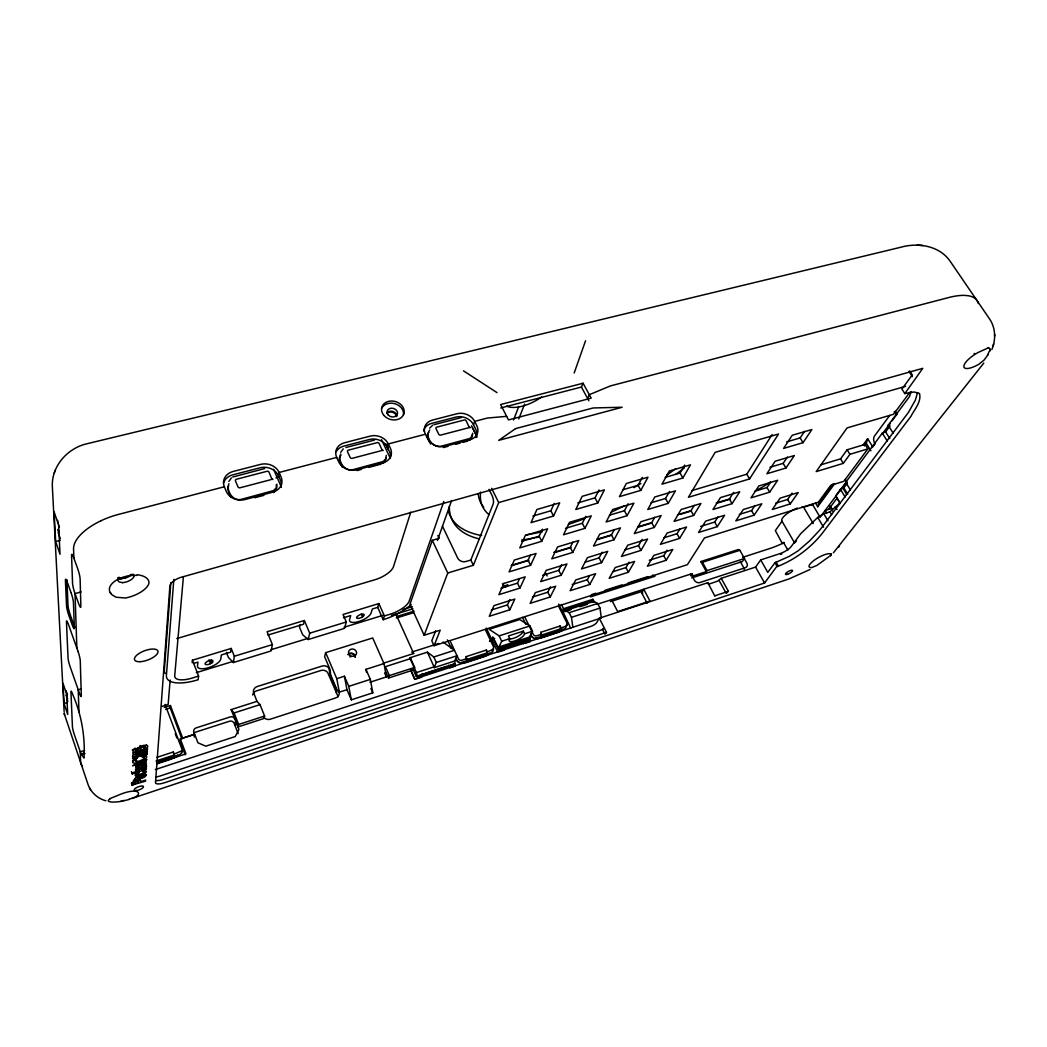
<?xml version="1.0" encoding="UTF-8"?>
<svg xmlns="http://www.w3.org/2000/svg" width="1047" height="1047" viewBox="0 0 1047 1047"><rect width="100%" height="100%" fill="white"/><g stroke="black" fill="none" stroke-linecap="round" stroke-linejoin="round"><path stroke-width="1.5" d="M64.129 711.528L52.389 487.274C50.963 466.569 67.466 447.998 87.189 443.706L901.166 247.157C918.337 242.354 939.578 245.796 950.218 261.344L989.258 318.497C995.671 327.436 996.077 339.594 991.849 349.541M132.262 773.89L133.152 772.568L139.5 770.448L135.56 770.435L135.613 769.113L139.722 769.231L146.515 765.527L146.436 766.849L141.764 769.532L146.358 768.197L146.292 769.296L132.262 773.89L131.438 771.587M133.479 780.447L134.252 783.823L138.23 782.502C139.042 779.518 133.335 781.612 134.252 783.823M138.453 750.071L135.626 750.83L135.744 748.291L134.134 748.841L133.178 749.691L133.061 752.466L140.913 750.306C137.183 747.192 149.629 745.215 143.4 748.579L143.347 749.704C155.702 744.365 138.361 743.305 137.916 749.809L137.589 747.715M136.634 774.073L138.688 773.052L137.916 769.676M140.717 781.677L140.206 779.622L135.39 780.604L132.197 782.567L131.817 785.145L145.585 781.127L145.651 780.054L140.717 781.677L139.905 779.413M141.869 765.854C144.329 758.46 129.697 769.571 138.662 767.883C142.117 768.616 151.082 761.64 143.374 762.726L144.277 764.585L141.869 765.854L141.044 763.551L142.143 763.119M147.182 754.206L147.247 753.133L135.665 756.889L147.313 751.968L147.391 750.778L135.809 753.382L147.457 749.626L147.522 748.54L133.034 753.212L132.969 754.939L143.936 752.492L132.877 757.151L132.838 758.277L147.182 754.206L146.331 751.877M136.699 575.418A20.351 10.679 -11.2 0 0 109.425 590.168A20.482 11.582 -14.2 0 0 109.883 591.974L112.016 594.827L116.034 597.222L125.404 598.007A20.43 8.808 -19.9 0 0 149.027 581.844C147.797 576.832 141.633 575.287 137.157 574.711M170.844 582.629L164.353 670.015A35.232 13.493 -21.3 0 0 165.217 673.47M173.828 579.41L166.408 675.433A35.297 13.402 -21.4 0 0 198.158 679.739L198.59 676.087L192.439 660.212L231.217 648.433L234.332 656.247L233.337 662.555L271.121 650.933L272.403 644.599L267.116 631.76L304.35 620.505L309.716 633.186L308.171 639.534L302.675 634.731L299.507 627.232L300.123 624.575M170.151 680.013L168.135 704.461L161.984 706.398M181.89 739.038L170.216 707.968L170.425 705.521L164.3 707.432M183.369 577.041L174.718 675.76A19.226 7.277 -21.3 0 0 192.02 678.103L198.59 676.087M156.108 760.947L173.998 755.109L174.09 754.167L173.292 752.021L156.88 757.361M238.179 733.659L234.921 725.335L235.745 720.572L238.206 726.854L264.093 718.451L264.603 716.043L260.022 704.631L256.96 701.372L231.165 709.604L238.938 729.419L235.274 736.538L205.775 746.184L197.909 742.768L194.69 734.274L180.333 738.92L180.11 741.315L185.175 754.822M156.487 762.19L179.77 754.573L181.563 753.107L182.126 749.691L165.033 704.395M192.177 662.672L192.439 660.212M194.349 737.114L193.878 732.167A3.691 3.363 -2.6 0 1 196.182 727.874L230.183 716.946A3.638 3.324 1.1 0 1 234.842 718.962M231.217 648.433L230.641 652.15L221.349 654.977L220.799 658.916A12.407 4.712 -21.5 0 1 208.471 667.672A12.407 4.712 -21.5 0 1 197.49 666.036L197.935 662.11L193.512 663.458M140.246 746.864L140.062 747.964L132.223 750.11M281.381 485.01A14.514 12.119 9.2 0 0 280.465 480.298L278.528 475.822L279.117 472.459L336.702 457.421A14.135 11.661 13.8 0 1 344.555 442.737L370.324 436.089A14.004 11.517 15.1 0 1 388.332 443.928L425.435 434.243A13.729 11.164 18.1 0 1 432.516 420.056L457.081 413.722A13.624 11.02 19.2 0 1 474.671 421.378L487.431 418.041L506.669 416.353M238.206 726.854L238.637 724.459L234.109 712.942L231.165 709.604M455.982 658.249L457.29 661.063A2.827 2.5 23.4 0 0 460.942 662.646L491.161 652.778L492.587 651.496L492.509 649.572M492.587 651.496L493.661 647.111L485.729 630.425M304.35 620.505L303.473 624.274L267.94 635.045M369.905 682.251L386.395 676.912L384 663.562L372.706 637.963L325.682 652.661L324.596 656.691L330.093 669.609L330.669 675.053L337.042 690.065L336.336 692.473L336.898 690.549L330.198 674.778L328.889 668.091A5.824 5.248 11.5 0 0 322.11 666.049L257.313 686.505A5.968 5.405 4.9 0 0 253.413 692.002L256.96 701.372M993.197 345.719L993.381 345.026M993.485 344.633L993.668 343.94M390.23 458.377A13.977 11.53 15.2 0 0 389.445 451.584L387.416 447.291L388.332 443.928L390.374 448.234A14.03 11.556 15.2 0 1 382.875 462.879L356.988 469.763A14.148 11.7 13.9 0 1 338.691 461.806L336.702 457.421M411.196 604.485A32.889 12.407 -24.3 0 1 383.215 619.693L384.419 615.963L378.883 603.582L343.036 614.471L346.308 621.983L344.515 628.357L308.171 639.534M864.442 445.917L866.327 443.365L867.662 438.706L872.661 446.781L871.771 447.043M181.563 753.107L181.72 750.935M917.578 392.573L915.34 400.203L908.377 412.479L820.05 529.769L809.763 540.789L798.05 550.879L789.137 556.415L775.002 562.71L767.765 572.356L760.711 559.909L780.107 553.588A9.659 2.905 -29.1 0 0 791.336 546.377L800.693 533.682L817.759 517.414L823.819 513.789L829.97 511.839L840.191 502.704M815.443 502.926L817.72 506.761L818.728 503.411L832.993 483.923M383.215 619.693L377.692 607.352L378.883 603.582M410.777 512.114L393.476 566.676A17.668 7.028 -24.3 0 1 374.878 579.763L176.812 638.578M911.139 391.565L909.463 396.643L888.183 425.239L893.248 433.275M443.81 501.487L409.207 601.096A17.838 6.701 -24.4 0 1 390.348 614.144L384.419 615.963M437.855 535.449L439.217 538.302L432.306 540.317L409.979 604.237L424.153 635.254L440.198 630.176L434.047 645.724L687.408 564.673L704.448 537.949L818.388 502.22L830.703 485.376L843.83 481.319L867.871 448.888L865.084 444.386L847.128 449.778L840.571 458.861L820.992 464.776M475.875 437.528A13.598 11.033 19.3 0 0 475.587 428.904L473.493 424.729L474.671 421.378L476.765 425.553A13.65 11.059 19.3 0 1 470.024 439.701L445.355 446.258A13.755 11.203 18.2 0 1 427.503 438.497L425.435 434.243M574.188 372.968L585.561 340.759M228.874 481.424L231.439 477.851M388.489 678.05L389.366 675.616L385.414 666.677L410.686 658.55L414.664 667.41L413.722 669.858L388.489 678.05L385.872 672.109M437.437 540.448L451.623 500.479M707.419 583.637L707.837 582.695L714.813 596.018M54.248 472.995L55.334 470.038M424.153 635.254L447.75 572.997L432.306 540.317M513.567 419.978L518.802 406.419M410.673 669.269L414.808 679.398L411 670.918M412.884 668.889L416.196 676.257C418.656 677.016 415.018 669.373 414.39 668.143M435.657 630.857L431.783 640.79L434.047 645.724M518.788 418.931L524.573 404.155M447.75 572.997L473.362 565.288L470.836 560.04L493.189 503.987A6.675 2.513 74.1 0 0 491.841 495.061L489.001 489.342M473.362 565.288L498.686 502.573L491.593 488.308M436.311 662.463L457.002 655.749L454.764 660.958L434.191 667.672L436.311 662.463L433.811 656.979L427.372 652.163L409.743 657.83L413.722 666.677M416.824 676.768L455.026 664.282L454.764 660.958M500.767 407.964L581.412 387.05L583.074 383.228L591.175 398.148L508.502 419.926L500.597 404.548L583.074 383.228M466.661 659.531L466.19 656.613L486.384 650.043L487.287 651.967L486.829 652.948L466.661 659.531L466.19 656.613M143.792 775.657C126.962 779.073 148.216 779.544 142.902 773.864M503.921 583.401L498.909 594.644L519.927 588.1L525.175 576.845L502.364 583.899M587.603 398.488L589.304 394.693L610.427 385.911L948.595 297.57A68.762 24.382 -32.6 0 1 964.667 295.398L968.279 295.738A68.762 24.382 -32.6 0 1 978.278 303.512M138.073 773.406C136.555 776.298 146.855 772.673 142.942 770.553C156.369 770.998 124.815 781.298 138.741 771.966M340.733 452.317L343.246 448.836M486.305 628.095L491.671 639.377L492.823 636.903L499.419 649.768L530.044 639.756L529.638 636.969L532.543 631.223L529.965 625.923L519.718 619.549L489.198 629.312L499.144 635.882L501.709 641.235L498.987 646.967L499.419 649.768M491.305 610.008L507.442 604.917L509.928 599.538M500.99 588.257L517.493 583.14L519.443 578.899M511.172 565.38L528.054 560.25L530.489 554.962M521.576 541.404L539.166 536.169L542.372 529.206M532.871 516.04L550.866 510.779L554.256 503.437M489.499 641.209L492.483 639.612L494.184 640.751L499.406 651.705L504.379 650.082L503.084 647.36M530.567 565.301L536.09 553.457L514.352 560.04L509.064 571.871L530.567 565.301L528.054 560.25M541.757 541.299L547.581 528.827L525.332 535.436L519.77 547.908L541.757 541.299L539.166 536.169M553.549 516.014L559.7 502.848L536.915 509.483L531.038 522.636L553.549 516.014L550.866 510.779M509.81 609.786L514.81 599.067L494.014 605.598L489.25 616.29L509.81 609.786L507.442 604.917M524.639 633.788L523.343 631.132L508.436 635.961L509.719 638.631L509.235 639.625A8.428 2.788 -26 0 0 514.862 640.934A8.428 2.788 -26 0 0 524.141 634.783L524.639 633.788L532.543 631.223M523.343 631.132L522.859 632.126A8.428 2.801 -26 0 1 516.577 637.073A8.428 2.801 -26 0 1 508.868 638.892M532.4 597.065L547.843 592.196L550.539 586.804M542.647 575.353L558.771 570.353L561.598 564.699M553.758 552.423L570.235 547.411L572.892 542.124M565.459 528.316L582.302 523.291L585.797 516.328M577.787 502.913L595.023 497.875L598.989 489.944M550.238 596.986L555.669 586.241L535.357 592.615L530.135 603.347L550.238 596.986L547.843 592.196M561.231 575.235L566.937 563.953L546.181 570.353L540.697 581.622L561.231 575.235L558.771 570.353M572.788 552.384L578.782 540.514L557.567 546.953L551.795 558.797L572.788 552.384L570.235 547.411M584.933 528.342L591.254 515.857L569.555 522.309L563.482 534.781L584.933 528.342L582.302 523.291M597.732 503.031L604.394 489.865L582.184 496.317L575.785 509.483L597.732 503.031L595.023 497.875M989.69 351.085L989.912 349.894A15.967 4.109 -49.8 0 1 989.637 351.125M541.155 635.189L540.736 632.323L560.106 626.014L561.035 627.886L560.498 628.881L541.155 635.189L540.736 632.323M415.005 678.914L601.279 617.952L600.01 608.071L597.654 603.478L593.898 601.41L593.335 602.418L592.366 600.533L563.993 609.655L562.946 611.67L570.759 628.292M558.64 604.08L562.213 611.226L563.535 608.726L592.838 599.316L594.238 602.051M563.993 609.655L564.948 611.553L565.485 610.558L593.898 601.41M572.225 584.514L587.328 579.75L589.513 575.693M585.208 562.16L599.093 557.868L602.143 552.188M596.803 539.336L611.435 534.886L614.288 529.586M609.472 515.189L624.418 510.727L628.161 503.751M622.795 489.76L638.068 485.298L642.335 477.367M429.715 428.092L432.712 425.161M558.954 606.959L567.081 623.201L566.008 626.63A2.748 2.356 28.9 0 1 564.503 628.789L535.527 638.264A2.761 2.395 27.6 0 1 531.941 636.694L530.607 633.958M589.749 584.475L595.599 573.704L575.745 579.933L570.105 590.691L589.749 584.475L587.328 579.75M601.58 562.671L607.718 551.363L587.446 557.619L581.53 568.914L601.58 562.671L599.093 557.868M614.013 539.768L620.465 527.884L599.748 534.166L593.518 546.037L614.013 539.768L611.435 534.886M627.074 515.7L633.867 503.201L612.691 509.483L606.134 521.982L627.074 515.7L624.418 510.727M640.829 490.362L647.975 477.196L626.328 483.492L619.418 496.658L640.829 490.362L638.068 485.298M228.874 483.727C225.956 490.951 233.115 501.749 241.425 499.314L273.424 490.624L276.316 487.928L276.971 484.251M591.45 601.816L592.838 599.316M340.746 453.979C337.278 461.007 344.829 471.948 352.97 469.671L383.137 461.491L385.78 458.9L386.264 455.38M612.652 571.78L625.949 567.592L629.051 562.174M624.941 549.858L638.5 545.657L642.125 539.336M637.832 526.85L651.679 522.636L654.715 517.336M650.933 502.809L665.526 498.464L669.517 491.488M665.172 477.38L680.079 473.022L684.62 465.09M707.837 582.695L599.29 618.214L596.869 622.402A5.51 1.754 -26.9 0 1 590.691 626.446L155.296 769.571M628.396 572.238L634.639 561.441L615.23 567.539L609.184 578.324L628.396 572.238L625.949 567.592M641.026 550.382L647.57 539.061L627.768 545.173L621.421 556.494L641.026 550.382L638.5 545.657M654.283 527.452L661.154 515.556L640.934 521.694L634.26 533.577L654.283 527.452L651.679 522.636M668.208 503.358L675.446 490.847L654.781 496.985L647.766 509.496L668.208 503.358L665.526 498.464M682.866 478.008L690.47 464.842L669.36 470.98L661.979 484.159L682.866 478.008L680.079 473.022M988.146 354.619L983.944 360.207L978.866 364.225A16.032 5.235 -32.6 0 1 963.855 366.385A16.032 5.235 -32.6 0 1 978.866 352.119L988.041 347.997M605.925 633.252L606.488 632.309L599.29 618.214M649.271 560.25L663.719 555.695L667.004 550.264M663.772 537.831L677.029 533.721L680.105 528.656M677.461 514.797L690.994 510.674L694.213 505.361M647.125 603.19L641.628 592.759L643.761 589.252L649.965 601.03L617.678 611.592L611.513 599.669M666.193 560.276L672.802 549.453L653.825 555.42L647.399 566.231L666.193 560.276L663.719 555.695M679.582 538.38L686.518 527.034L667.161 533.015L660.408 544.348L679.582 538.38L677.029 533.721M693.624 515.412L700.914 503.515L681.152 509.496L674.072 521.406L693.624 515.412L690.994 510.674M146.358 755.123L144.46 757.046M700.665 526.405L714.708 522.047L717.941 516.982M716.2 503.005L729.419 498.987L733.659 492.339M691.975 490.559L746.799 474.199L772.136 434.57M717.287 526.641L724.589 515.281L705.665 521.131L698.532 532.478L717.287 526.641L714.708 522.047M732.075 503.659L739.745 491.75L720.441 497.6L712.968 509.509L732.075 503.659L729.419 498.987M749.547 478.95L778.536 434.008L715.166 452.33L688.416 497.299L749.547 478.95L746.799 474.199M690.588 575.719L691.884 573.704L693.088 575.915L691.779 577.918M145.873 761.614L143.57 763.551M706.345 571.623L707.013 570.615L744.482 558.496L739.876 550.29L738.214 549.583L700.823 561.558L706.345 571.623L693.088 575.915M739.352 514.417L751.563 510.635L754.952 505.557M754.534 491.344L766.993 487.549L770.54 482.235M769.99 467.289L783.169 463.35L787.357 457.081M786.716 441.86L800.157 437.934L804.567 431.338M754.154 515.163L761.823 503.79L743.305 509.509L735.819 520.869L754.154 515.163L751.563 510.635M769.663 492.155L777.699 480.246L758.826 485.965L750.974 497.875L769.663 492.155L766.993 487.549M785.931 468.035L794.372 455.524L775.133 461.243L766.875 473.754L785.931 468.035L783.169 463.35M803.01 442.698L811.883 429.545L792.252 435.251L783.588 448.404L803.01 442.698L800.157 437.934M760.711 559.909L755.581 567.081L721.239 578.31L717.588 581.15L709.879 583.794A4.293 1.309 -28.3 0 1 708.623 584.095M744.482 558.496L742.388 561.519L693.31 577.421M775.657 503.162L787.619 499.458L792.042 493.124M721.239 578.31L728.411 591.306L726.199 593.322L719.04 580.339M790.223 503.921L798.233 492.561L780.12 498.15L772.293 509.509L790.223 503.921L787.619 499.458M797.382 508.083A13.179 4.149 -29.5 0 0 785.577 514.823A13.179 4.149 -29.5 0 0 782.004 521.21L775.343 530.62L782.345 543.511M493.739 649.048L487.287 651.967M782.685 543.341L783.405 542.346L787.841 550.041M145.153 773.327L144.722 773.916A4.24 1.4 -21 0 1 143.217 775.042M909.856 392.259L893.523 414.285L847.075 427.909L816.189 471.608L843.319 463.363L849.915 454.306L867.871 448.888M904.817 393.593L922.787 368.322L179.822 577.669A12.381 5.287 -20.8 0 0 169.889 585.993L155.48 782.999A9.92 3.22 -21.3 0 0 164.366 782.79L764.572 583.009L776.39 566.977C794.189 560.066 810.169 548.536 822.196 533.394L910.89 416.405C914.45 409.521 921.687 401.642 919.502 393.502L914.083 391.971L904.817 393.593L901.912 389.078L912.264 374.918L909.751 371.018M817.72 506.761L834.721 483.583M863.003 445.054L867.662 438.706M889.701 415.45L874.415 436.154A5.615 3.377 73 0 0 874.939 443.732L872.661 446.781M840.06 503.489L835.728 495.741L840.479 489.355L843.843 487.85L847.363 483.151M889.898 426.142L885.605 431.888L882.307 433.131L845.74 482.287L850.426 490.022M839.485 491.331L846.198 482.327M872.059 447.566L874.926 443.706M212.554 662.332C215.067 658.838 207.267 660.565 206.442 662.044A4.345 1.649 -21.5 0 0 205.644 664.518A4.345 1.649 -21.5 0 0 210.512 663.667L212.554 662.332L211.533 659.741M846.107 482.445L820.429 516.773M882.425 433.759L890.133 423.42M892.057 420.829L896.873 414.363M828.648 509.379L837.22 497.914M833.399 552.79L983.8 363.087M838.765 547.058L839.485 546.154M146.672 744.862L145.127 746.197M181.812 750.778L174.09 754.167M603.517 628.54L601.03 630.163L160.976 775.722A14.972 4.934 -21.3 0 1 155.663 777.083M811.818 505.178L812.498 504.405L820.063 517.179M429.754 429.977C424.349 436.403 432.935 448.561 441.075 446.271L469.841 438.457L472.302 435.971L472.707 433.183M134.33 757.871L134.814 757.347L135.665 759.677C133.296 765.03 150.336 756.876 142.17 757.164L142.222 756.052C154.707 754.154 137.851 765.959 132.773 762.596L133.165 760.004A5.013 1.701 -20.8 0 1 135.403 758.473L137.563 757.557L135.665 759.677M145.127 769.885L143.151 771.325M830.14 555.721L831.475 553.915M138.453 765.606L137.968 766.653L140.023 766.456L140.102 764.847L138.453 765.606L137.615 763.289M605.559 633.684L604.957 634.142L602.548 629.43M828.858 556.755L816.843 565.459L811.595 567.618A12.747 3.625 -29.2 0 1 814.003 560.407A12.747 3.625 -29.2 0 1 830.179 553.719L831.239 554.151M109.699 798.717L120.706 794.215A15.77 5.052 -20.9 0 1 137.759 792.069L138.152 792.448A15.967 5.117 -20.9 0 1 138.466 793.129A15.77 5.052 -20.9 0 1 138.125 794.83L135.403 797.094L128.99 799.332M810.09 569.476L789.045 578.912L132.092 798.39M100.918 520.778L96.926 522.793A45.728 21.019 -19.4 0 0 83.367 532.059L82.032 533.276A45.728 21.019 -19.4 0 0 73.565 548.955L73.866 558.143L77.557 568.272A8.088 1.073 74 0 1 80.122 578.926L80.868 606.462A7.839 1.021 73.9 0 1 78.59 603.465L75.044 593.623A7.813 1.008 73.9 0 1 72.557 583.415L71.562 555.355A8.075 1.073 74.1 0 1 73.866 558.143M232.735 477.013L264.655 468.572M140.167 764.938L141.45 764.493M714.996 595.769L728.411 591.306M606.488 632.309L163.149 779.452A9.907 3.233 -21.3 0 1 155.558 780.447M137.052 781.415L140.141 780.395M138.453 769.296L141.253 768.38M156.71 763.446L185.96 753.879L180.333 738.92M346.963 689.685L339.333 692.159L336.768 678.692L344.424 676.231L346.963 689.685L351.308 699.841L372.784 692.813L370.337 679.398L365.953 669.334L384 663.562M156.841 763.852L172.127 758.839M416.196 678.953L421.745 677.134M453.77 666.651L449.948 667.894L448.666 665.133M525.11 643.29L530.004 641.693L528.696 638.984M540.972 638.081L558.339 632.401A9.868 8.494 28.3 0 0 562.435 629.417M416.379 672.593L434.06 666.834L427.372 652.163M498.987 646.967L529.638 636.969M499.445 647.923L530.096 637.924M541.665 634.207L536.797 635.804A2.775 2.408 27.6 0 1 533.198 634.233L525.162 617.782M561.035 627.886L565.851 626.315A2.748 2.369 28.8 0 0 567.343 624.156M467.093 658.55L462.015 660.212A2.827 2.513 23.4 0 1 458.337 658.615L450.498 641.706M416.196 676.257L424.114 674.386L421.915 673.614M425.03 673.378L446.676 666.298M452.828 664.295L447.92 666.533M498.725 649.297L513.357 644.52M519.129 642.636L524.154 641.68L523.081 641.968M524.927 640.738L530.044 639.756M417.02 676.27L455.236 663.785M499.655 649.284L530.292 639.259M351.308 699.841L348.769 686.374L370.337 679.398M610.362 601.659L642.544 591.254M489.695 641.117L494.289 639.625M238.637 724.459L264.603 716.043M389.366 675.616L414.664 667.41M572.827 627.258L571.492 617.324L600.01 608.071M501.709 641.235L509.719 638.631M562.213 611.226L565.288 610.231M579.135 605.781L586.83 603.308M564.948 611.553L570.929 609.629M579.894 606.75L587.354 604.341M565.485 610.558L569.149 612.678L597.654 603.478M433.811 656.979L454.477 650.305L443.038 642.086M499.144 635.882L529.965 625.923M597.196 604.289L691.884 573.704M742.572 557.344L769.035 548.785A46.382 14.462 -29.4 0 0 784.295 542.582M194.69 734.287L182.688 738.161L170.425 705.521M491.671 639.377L494.721 638.395M438.575 643.512L411.811 652.072L413.683 653.498L383.307 663.235M591.346 594.683L595.939 593.217M605.127 590.272L621.97 584.893M628.095 582.93L647.988 576.57M590.508 596.882L654.925 576.243L652.582 575.104M700.823 561.558L702.445 562.278L739.876 550.29M234.109 712.942L260.022 704.631M84.558 750.398L80.279 751.759L80.619 762.321A35.82 12.407 -20.5 0 0 82.216 765.632M81.051 754.01L84.035 758.08C85.252 736.29 81.444 714.813 72.858 694.776A6.688 0.733 73.5 0 0 70.947 691.753L72.439 726.88A6.387 0.667 73.4 0 0 74.468 734.968L81.051 754.01L83.904 753.094M82.124 754.455L85.003 753.539M165.635 709.408L170.216 707.968M801.976 507.062A13.179 4.149 -29.5 0 1 803.586 507.193L812.498 504.405M414.062 611.173L396.944 616.447L396.433 617.979L413.604 612.678M64.063 703.453L63.016 683.298L66.759 694.541L67.715 714.486L64.063 703.453L66.851 702.602M196.26 672.684L233.599 661.22M270.937 649.755L308.263 638.277M344.044 627.284L382.94 615.335M402.99 609.576L412.361 606.697M391.46 615.427L412.976 608.804M234.332 656.247L272.403 644.599M309.716 633.186L346.308 621.983M511.8 565.616L528.944 560.407M555.433 552.332L571.021 547.594M597.51 539.532L611.527 535.266M638.016 527.204L650.488 523.408M680.092 514.391L690.994 511.08M717.483 503.005L729.955 499.223M343.442 617.782L350.719 615.571L349.567 619.562A11.739 4.424 -23.9 0 0 358.768 621.538A11.739 4.424 -23.9 0 0 371.096 612.979L372.326 608.988L377.692 607.352M81.313 688.834L78.224 689.764L78.97 712.274M470.836 560.04L465.81 561.532A6.308 5.379 21 0 1 457.631 557.972L442.462 526.183M498.686 502.573L905.576 386.343M81.208 591.908L75.044 593.623L76.85 648.093M58.632 524.927L60.032 554.269L55.661 541.548L60.15 540.357M254.787 497.757L263.883 495.336M356.975 470.548L361.49 469.344M369.015 467.342L381.056 464.135M443.431 447.54L447.985 446.323M455.55 444.308L460.104 443.103M463.127 442.292L467.682 441.088M275.937 477.864L279.052 477.052M224.346 486.763L226.257 491.331A14.71 12.289 7.7 0 0 245.09 499.524L272.56 492.221A14.566 12.145 9.2 0 0 281.054 476.935L279.117 472.459A14.54 12.106 9.2 0 0 260.572 464.397L233.245 471.438A14.697 12.25 7.6 0 0 224.346 486.763L118.128 514.509A45.728 21.019 -19.4 0 0 100.878 520.817M132.223 785.394L131.412 783.117L132.432 782.934M345.876 447.514L374.551 440.08M434.06 424.663L461.4 417.57M137.065 762.726L132.576 765.881L145.546 761.614L146.868 759.494L137.877 763.067L136.228 760.41M123.402 800.693C127.224 800.052 117.84 801.505 122.263 800.903M137.366 777.162L135.56 777.398M137.471 773.353L134.631 773.34M137.838 765.579L135.429 765.723M135.678 760.371L132.537 760.528M137.667 772.215L136.777 772.136L137.602 774.427M888.183 425.239L889.819 425.265M122.407 582.642L118.992 581.91L117.761 580.182A8.494 4.332 -16.2 0 1 119.057 577.159M917.028 245.168L918.298 245.22M918.716 245.234L921.321 245.404M921.648 245.443L922.97 245.574M502.717 647.648L505.387 647.818L504.693 647.347M105.904 800.785C97.711 798.586 90.644 792.317 87.948 784.203L64.443 714.316M641.628 592.759L642.845 593.165M134.827 759.101L134.16 758.408M544.715 574.227L545.696 573.128L547.123 575.981M463.481 370.834L497.024 392.625M454.359 663.798L455.026 664.282M409.743 657.83L410.686 658.55M233.337 662.555L228.416 657.437L226.388 652.307M110.786 593.518L110.157 592.537M908.953 371.371L912.343 376.632M895.172 411.235L896.782 413.761M885.605 431.888L889.78 438.549M882.307 433.131L887.319 441.127M866.327 443.365L870.921 450.786M847.128 449.778L849.915 454.306M840.571 458.861L843.319 463.363M845.348 479.434L847.023 482.209M843.843 487.85L847.717 494.263M842.94 488.138L846.814 494.55M840.479 489.355L845.125 497.05M835.728 495.741L840.322 503.398M835.31 506.748L836.985 509.536M832.666 511.08L829.538 505.845M830.428 506.382L832.064 509.117L831.174 508.58L825.258 510.452L826.75 512.965M829.97 511.839L831.632 514.627M823.819 513.789L827.968 520.778M817.759 517.414L823.544 527.191M803.586 507.193L813.205 523.539M782.004 521.21L794.634 542.987M89.558 787.894L89.963 788.6M90.147 788.914L90.566 789.621M776.036 562.017L778.091 565.616M775.002 562.71L777.057 566.322M755.581 567.081L764.572 583.009M744.116 558.273L746.838 563.116A4.201 3.377 33.8 0 1 745.333 567.71L699.841 582.564A4.253 3.468 32.9 0 1 694.37 580.182L691.007 573.992M740.294 561.585L743.671 567.618A4.175 3.363 33.8 0 1 744.181 569.503M702.445 562.278L707.013 570.615M581.412 387.05L588.846 400.779M522.466 617.39L525.934 624.392M569.149 612.678L571.492 617.324M561.401 604.446L563.535 608.726M472.433 427.477L475.966 434.531M471.49 425.789L477.105 436.992M517.493 583.14L519.927 588.1M430.553 444.046L427.896 438.601A7.591 6.19 18 0 1 428.773 432.437M522.073 641.013L523.435 643.84M447.409 639.9L451.427 648.407M492.142 640.358L497.835 652.333M386.317 444.281L388.358 448.6M385.388 443.614L388.123 449.425M381.474 439.661L390.309 458.429M453.77 663.445L455.052 666.232M342.356 467.355L339.791 461.727A7.813 6.465 13.6 0 1 340.929 455.353M395.871 614.066L413.683 653.498M361.333 613.83L362.628 616.762M384.642 672.946L386.395 676.912M370.913 688.494L372.784 692.813M273.607 469.331L281.421 487.326M344.424 676.231L348.769 686.374M325.682 652.661L336.768 678.692M339.333 692.159L338.901 691.151A5.863 5.327 12.4 0 1 335.629 697.956L270.466 719.171A5.994 5.471 5.1 0 1 263.478 717.09M230.733 496.854L228.298 491.017A8.127 6.792 7.4 0 1 228.612 485.821M210.866 660.277L211.887 662.869M210.395 660.592L211.415 663.183M234.921 725.335L234.109 723.255A3.625 3.311 0.8 0 0 229.476 721.239L195.645 732.154A3.678 3.35 -2.9 0 0 193.839 733.41M208.994 659.78L210.512 663.667M175.281 733.751L176.891 738.043M146.462 749.639L147.313 751.968M140.023 745.477L140.874 747.833M139.5 746.786L140.913 750.306M59.391 527.295L54.117 511.931L55.661 541.548M145.598 764.559L146.436 766.849M59.169 532.085L58.135 529.245L58.331 533.093L60.386 538.76M143.02 770.095L143.845 772.372M134.775 748.474L135.626 750.83M137.144 764.336L137.968 766.653M132.943 756.17L133.78 758.512M132.459 756.196L133.296 758.538M137.864 770.762L138.688 773.052M137.013 776.076L137.838 778.366M136.607 775.434L137.432 777.712M134.657 779.374L135.469 781.651M133.623 780.094L134.435 782.358M131.87 783.091L132.681 785.355M67.636 698.977L66.197 694.815L67.767 701.595M65.987 690.575L67.44 694.737M173.292 752.021L173.998 755.109M365.953 669.334L366.489 672.318M434.06 666.834L434.191 667.672M486.384 650.043L486.829 652.948M560.106 626.014L560.498 628.881M64.377 713.832L64.247 712.928L64.561 715.219M57.716 520.385L57.834 523.003M66.929 579.763L68.003 605.572A7.381 0.903 73.8 0 0 70.358 615.165L73.696 624.522A7.408 0.916 73.8 0 0 74.795 627.218M994.611 334.229L994.624 335.04M994.637 335.393L994.65 336.192M541.574 396.996A28.374 12.917 -27.9 0 1 506.552 406.079M385.728 457.709A7.748 6.4 15.3 0 1 382.796 463.441M471.961 434.871A7.538 6.125 19.4 0 1 469.331 440.407M276.172 484.853A8.049 6.727 9.2 0 1 273.319 492.574M894.151 411.916A5.745 3.534 73.5 0 1 896.913 414.206M252.654 694.986A5.929 5.379 4.7 0 1 256.463 690.928L320.919 670.499A5.798 5.235 11.4 0 1 327.659 672.527L337.618 695.483A5.824 5.3 12.2 0 1 337.985 696.844M278.528 475.822A14.501 12.08 9.1 0 0 260.049 467.787L232.814 474.828A14.645 12.224 7.6 0 0 223.548 482.994M451.336 648.001A10.104 8.926 23.2 0 1 451.859 646.326M473.493 424.729A13.585 11.007 19.2 0 0 455.955 417.099L431.456 423.433A13.69 11.151 18.1 0 0 423.538 430.958M336.113 451.794A14.082 11.635 13.7 0 1 343.769 446.127L369.46 439.478A13.964 11.491 15.1 0 1 387.416 447.291M684.411 467.865A166.839 67.885 -28.4 0 1 675.537 474.5M623.881 506.015A166.839 67.885 -28.4 0 1 611.212 512.219M538.983 537.059A166.839 67.885 -28.4 0 1 536.234 537.621M534.86 537.883A166.839 67.885 -28.4 0 1 521.759 539.964M479.382 538.93A166.839 67.885 -28.4 0 1 449.32 506.408M675.852 468.585A166.604 68.277 -28.4 0 1 666.743 475.089M584.632 518.592A166.604 68.277 -28.4 0 1 568.377 524.403M542.464 531.693A166.604 68.277 -28.4 0 1 526.013 534.886M481.646 535.541A166.604 68.277 -28.4 0 1 448.404 511.329M795.471 542.189A13.271 3.979 -29.4 0 1 796.479 540.684M770.042 482.222A33.085 11.386 -29.7 0 1 756.732 490.048M349.75 656.796A4.018 3.612 14 0 1 350.797 656.849M348.036 654.794A4.031 3.612 14.1 0 1 355.182 656.94M386.631 413.447A5.327 4.319 15.8 0 1 392.834 411.471A5.327 4.319 15.8 0 1 396.695 416.614M381.854 408.042A11.452 9.266 15.8 0 1 395.177 403.815A11.452 9.266 15.8 0 1 403.488 414.834M483.74 507.219A133.061 54.431 -28.4 0 1 478.257 494.04M640.869 483.505A133.244 54.13 -28.3 0 1 633.945 487.614M489.067 514.679A133.244 54.13 -28.3 0 1 480.586 492.09M987.923 348.127A15.927 3.952 -43.8 0 1 988.852 348.088M989.035 348.232A15.98 4.136 -47.6 0 1 990.213 349.593M989.088 351.556A15.941 4.253 -48.7 0 1 987.439 355.025M974.639 353.402A6.662 2.199 -32.7 0 1 974.063 353.781M831.122 555.159A12.721 1.112 -31.9 0 1 830.14 556.049M129.187 799.411A15.6 3.966 -11.6 0 1 124.593 800.589M110.38 798.625A15.64 3.01 -14.6 0 0 108.26 800.863A15.64 3.403 -11.7 0 0 122.159 801.204M122.42 582.642A8.481 3.704 -19.7 0 0 131.529 579.423A8.481 3.704 -19.7 0 0 133.493 574.541A8.363 3.193 -9.1 0 0 132.877 574.109M131.189 574.266A8.481 3.717 -19.7 0 1 117.644 578.023M780.617 554.439A5.314 1.584 -29 0 1 781.795 553.981M177.427 755.28A11.216 10.208 -6.2 0 1 174.129 757.976M539.192 638.487A9.907 8.585 27.5 0 1 535.423 638.251M533.577 637.623A9.907 8.585 27.5 0 1 530.345 635.503M562.16 629.914A9.842 8.481 28.3 0 1 561.375 631.38M489.145 653.38A10.064 8.86 24.5 0 1 484.826 656.469L466.726 662.398A10.117 8.952 23.4 0 1 460.981 662.581M459.096 661.953A10.117 8.952 23.4 0 1 455.811 659.78M130.666 575.327A9.331 4.096 -19.7 0 1 124.384 578.324M122.093 578.808A9.331 4.096 -19.7 0 1 119.96 578.978M348.193 654.283A4.044 3.612 14.1 0 1 355.313 657.385M387.089 413.382A5.327 4.319 15.8 0 1 392.612 412.322A5.327 4.319 15.8 0 1 396.46 416.313M469.043 426.875L470.247 427.66L468.873 427.398A1.518 1.23 19.4 0 1 468.166 427.883L440.708 435.094A1.531 1.243 18.2 0 1 438.732 434.23L436.036 428.72A1.531 1.243 18.1 0 1 436.808 427.137L464.227 420.004A1.518 1.23 19.3 0 1 466.19 420.855L469.043 426.875M381.933 449.726L383.163 450.524L381.736 450.262A1.557 1.283 15.4 0 1 380.977 450.773L352.185 458.337A1.584 1.309 13.9 0 1 350.143 457.447L347.539 451.767A1.571 1.296 13.7 0 1 348.402 450.131L377.156 442.645A1.557 1.283 15.2 0 1 379.171 443.522L381.933 449.726M271.67 478.649L272.953 479.474L271.448 479.212A1.623 1.348 9.4 0 1 270.623 479.748L240.077 487.771A1.636 1.374 7.7 0 1 237.983 486.855L235.496 480.953A1.636 1.361 7.6 0 1 236.478 479.238L266.985 471.307A1.623 1.348 9.3 0 1 269.053 472.21L271.67 478.649M146.148 775.042L145.546 776.193A4.24 1.4 -21 0 1 142.929 777.856C140.848 778.287 136.058 781.402 134.971 778.549L138.911 775.683L144.97 774.204A4.162 1.374 -21 0 1 145.978 774.597L146.148 775.042M503.476 586.189L502.9 587.472L507.258 586.124L507.847 584.841L503.476 586.189M515.543 428.629L498.738 440.355L622.167 407.244L593.139 407.964L515.543 428.629M71.013 592.576L67.558 582.943A7.604 0.955 74 0 0 65.411 580.169L66.537 605.991A7.381 0.903 73.8 0 0 68.893 615.584L72.23 624.941A7.408 0.903 73.8 0 0 74.35 627.899L73.447 602.562A7.63 0.955 73.9 0 0 71.013 592.576M77.949 651.221L68.487 624.536A7.224 0.864 73.8 0 0 66.445 621.669L68.055 658.236A6.923 0.785 73.6 0 0 70.267 667.122L79.284 692.774A6.976 0.798 73.5 0 0 81.313 695.915L80.266 660.644A7.277 0.877 73.7 0 0 77.949 651.221M357.995 618.45A4.109 1.544 -23.9 0 0 364.134 615.113A4.109 1.544 -23.9 0 0 358.964 615.23A4.109 1.544 -23.9 0 0 357.995 618.45M388.123 414.887A5.34 4.319 15.8 0 0 397.166 414.704A5.34 4.319 15.8 0 0 391.578 408.186A5.34 4.319 15.8 0 0 388.123 414.887M383.909 415.41A11.465 9.279 15.9 0 0 403.344 415.005A11.465 9.279 15.9 0 0 391.316 401.014A11.465 9.279 15.9 0 0 383.909 415.41M140.01 661.691A12.459 4.895 -20.5 0 0 158.005 651.888A12.459 4.895 -20.5 0 0 140.599 652.556A12.459 4.895 -20.5 0 0 140.01 661.691M136.45 790.564A4.947 1.597 -21 0 0 143.504 786.755A4.947 1.597 -21 0 0 136.62 787.553A4.947 1.597 -21 0 0 136.45 790.564M787.553 574.293A4.005 1.152 -28.9 0 0 792.514 570.51A4.005 1.152 -28.9 0 0 786.912 572.369A4.005 1.152 -28.9 0 0 787.553 574.293M349.332 654.715A4.057 3.625 14.2 0 0 356.268 654.283A4.057 3.625 14.2 0 0 352.067 649.022A4.057 3.625 14.2 0 0 349.332 654.715"/></g></svg>
